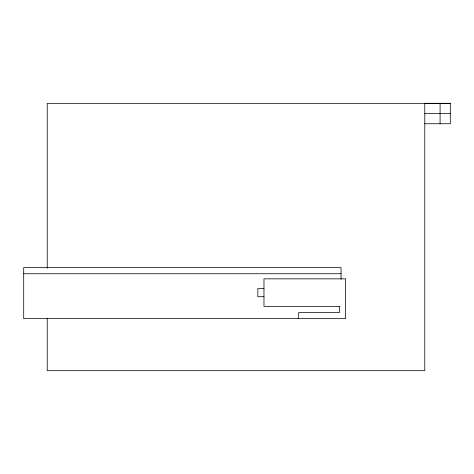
<?xml version="1.0" encoding="UTF-8"?>
<svg xmlns="http://www.w3.org/2000/svg" width="474" height="474" viewBox="0 0 474 474"><rect width="100%" height="100%" fill="white"/><g stroke="black" fill="none" stroke-linecap="round" stroke-linejoin="round"><path stroke-width="0.71" d="M424.787 123.744L450.3 123.738L450.3 103.308L424.787 103.32L424.787 370.692L47.228 370.692L47.228 318.107M450.3 103.338L47.228 103.338L47.228 268.337M424.787 113.559L450.3 113.57M23.7 273.747L341.055 273.747M263.971 288.548L257.85 288.548L257.85 296.706L263.971 296.706M339.722 306.405L263.971 306.405L263.971 278.848L345.605 278.848L345.605 318.647L23.7 318.647L23.7 267.626L341.055 267.626L341.055 279.287M440.097 103.338L440.097 123.761M339.485 306.405L339.485 312.526L298.667 312.526L298.667 318.647"/></g></svg>
